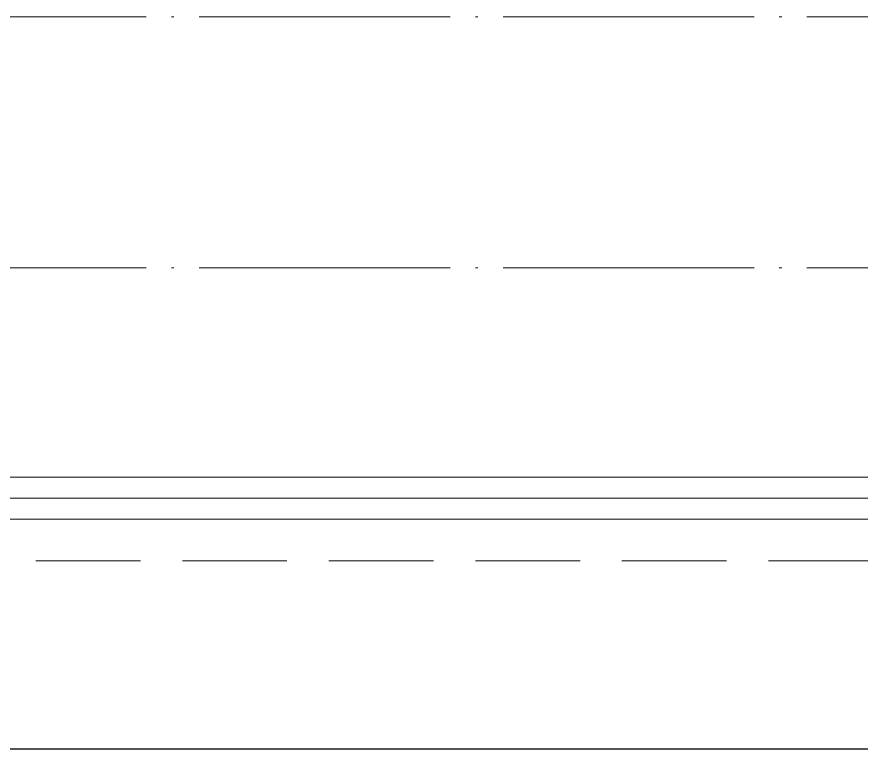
# Model space of a CAD drawing. Extents: x -518115 to 389031, y -231062 to 1628073.
# Drawn here: x 57021 to 59038, y 517690 to 519440 of the extents above; entities that cross this region are included whole.
import ezdxf

# ---------------------------------------------------------------- set-up
doc = ezdxf.new("R2010")
doc.units = 0
doc.header["$LTSCALE"] = 1000
doc.header["$MEASUREMENT"] = 0
doc.linetypes.add('DASH', pattern=[0.35, 0.25, -0.1])
doc.linetypes.add('DOTE', pattern=[2.42, 2, -0.2, 0.02, -0.2])
for name, color, linetype, lineweight in [('DOTE', 19, 'DOTE', 9), ('平面-栏杆', 135, 'Continuous', 15), ('平面-看线', 45, 'Continuous', 15)]:
    doc.layers.add(name, color=color, linetype=linetype, lineweight=lineweight)
doc.layers.add('看线', color=251, linetype='Continuous')

# ---------------------------------------------------------------- blocks, each defined once
blk = doc.blocks.new('GDGDGDSDA')
at = {"layer": 'DOTE', "linetype": 'DOTE', "ltscale": 0.3}
for p, q in [((471334.8, 362758.3), (417334.8, 362758.3)), ((471334.8, 362158.3), (417334.8, 362158.3)), ((471334.8, 361558.3), (417334.8, 361558.3))]:
    blk.add_line(p, q, dxfattribs=at)

msp = doc.modelspace()

# ---------------------------------------------------------------- linework, layer by layer
at = {"layer": '平面-栏杆'}
for points in [[(54966.6, 518290.4), (59616.6, 518290.4)], [(54966.6, 518240.4), (59616.6, 518240.4)]]:
    msp.add_lwpolyline(points, dxfattribs=at)
at = {"layer": '平面-看线'}
msp.add_lwpolyline([(54966.6, 518340.4), (59616.6, 518340.4)], dxfattribs=at)
at = {"layer": '平面-看线', "linetype": 'DASH'}
msp.add_lwpolyline([(54966.6, 518140.4), (59616.6, 518140.4)], dxfattribs=at)
at = {"layer": '看线', "color": 201}
msp.add_lwpolyline([(60916.6, 519190.4), (60916.6, 517690.4), (40716.6, 517690.4), (40716.6, 519190.4), (38316.6, 519190.4)], dxfattribs=at)

# ---------------------------------------------------------------- block references
msp.add_blockref('GDGDGDSDA', (-406018.2, 156682.1))

doc.saveas('drawing.dxf')
